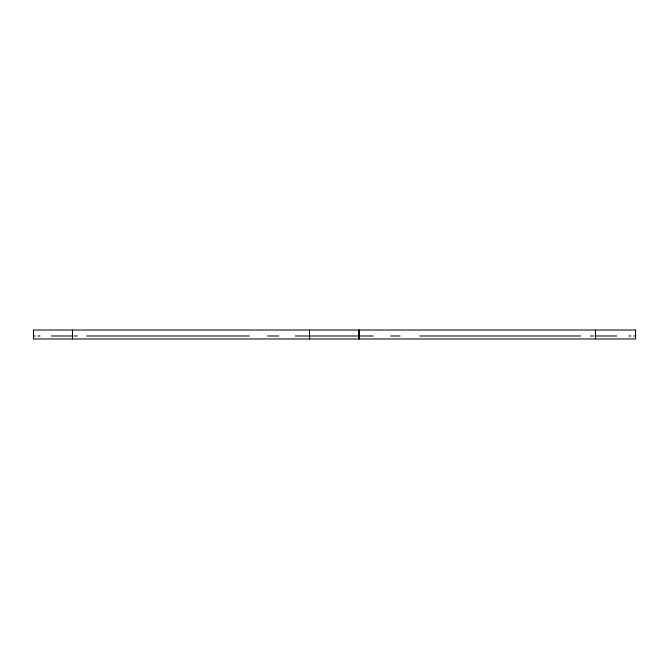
<?xml version="1.0" encoding="UTF-8"?>
<svg xmlns="http://www.w3.org/2000/svg" width="669" height="669" viewBox="0 0 669 669"><rect width="100%" height="100%" fill="white"/><g stroke="black" fill="none" stroke-linecap="round" stroke-linejoin="round"><path stroke-width="1" d="M33.45 335.997L35.273 335.997M37.999 335.997L40.065 335.997M51.404 335.997L72.954 335.997M74.276 335.997L77.361 335.997M86.61 335.997L249.236 335.997M267.508 335.997L278.772 335.997M295.389 335.997L373.218 335.997M390.763 335.997L400.079 335.997M419.789 335.997L580.575 335.997M590.434 335.997L593.395 335.997M595.084 335.997L616.759 335.997M628.827 335.997L630.842 335.997M633.668 335.997L635.55 335.997M595.51 330.018L595.51 338.982M309.521 330.018L309.521 338.982M72.453 330.018L72.453 338.982M359.044 330.018L359.044 338.982L359.044 330.018M635.55 330.018L33.45 330.018L33.45 338.982L635.55 338.982L635.55 330.018"/></g></svg>
